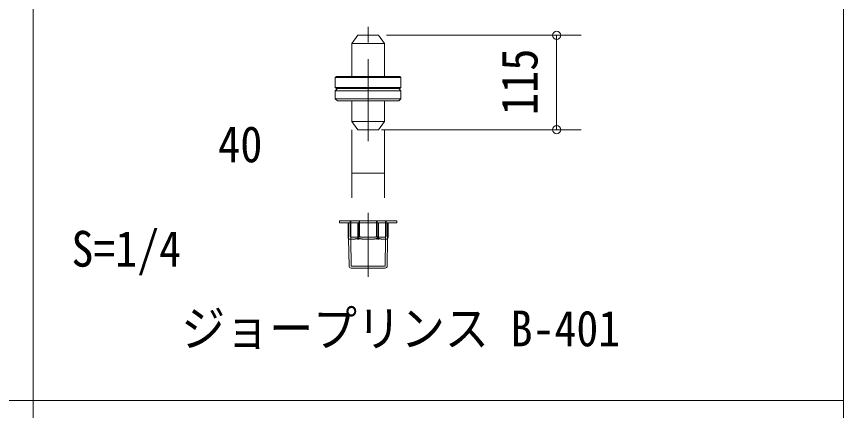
# Model space of a CAD drawing. Units: millimetres at full size, sheet at 1:20, with parts at other scales. Extents: x -4104 to 3696, y -3386 to 2063.
# Drawn here: x 2688 to 3696, y -924 to -444 of the extents above; entities that cross this region are included whole.
import ezdxf
from ezdxf.enums import TextEntityAlignment as Align

# ---------------------------------------------------------------- set-up
doc = ezdxf.new("R2010")
doc.units = ezdxf.units.MM
doc.header["$LTSCALE"] = 20
doc.header["$PDMODE"] = 32
doc.header["$PDSIZE"] = 10
doc.linetypes.add('CHAIN1', pattern=[8, 5, -1, 1, -1])
doc.linetypes.add('DASHED3', pattern=[4, 3, -1])
for name, color, linetype, lineweight in [('0-0', 7, 'Continuous', 9), ('0-1', 7, 'Continuous', 9), ('0-2', 6, 'Continuous', 9), ('0-5', 7, 'Continuous', 9), ('0-7', 134, 'DASHED3', 9), ('0-D', 7, 'Continuous', 9), ('0-E', 4, 'CHAIN1', 9)]:
    doc.layers.add(name, color=color, linetype=linetype, lineweight=lineweight)
doc.styles.add('ＭＳ ゴシック', font='')
doc.styles.get('ＭＳ ゴシック').set_extended_font_data('MS Gothic')

msp = doc.modelspace()

# ---------------------------------------------------------------- linework, layer by layer
at = {"layer": '0-0'}
for p in [(3345.95, -466.5), (3345.95, -581.5)]:
    msp.add_point(p, dxfattribs=at)
at = {"layer": '0-1', "color": 5}
msp.add_lwpolyline([(3695.67, 2063.48), (3695.67, -3386.39), (-4104.13, -3386.39), (-4104.13, 2063.48)], close=True, dxfattribs=at)
at = {"layer": '0-2'}
for p, q in [((3138.63, -466.5), (3375.95, -466.5)), ((3345.95, -581.5), (3345.95, -466.5)), ((3096.13, -581.5), (3096.13, -664.52)), ((3132.38, -581.5), (3375.95, -581.5)), ((3136.13, -581.5), (3136.13, -664.52)), ((3096.13, -634.52), (3136.13, -634.52))]:
    msp.add_line(p, q, dxfattribs=at)
at = {"layer": '0-5', "color": 1}
for p, q in [((3695.67, 1043.48), (3695.67, -2781.52)), ((2707.67, -2866.52), (2707.67, 958.48)), ((3695.67, -911.52), (731.67, -911.52))]:
    msp.add_line(p, q, dxfattribs=at)
at = {"layer": '0-7'}
for p, q in [((3092.4, -715.14), (3092.4, -695.14)), ((3094.22, -711.14), (3094.22, -692.64)), ((3094.89, -711.14), (3094.89, -692.64)), ((3103.63, -715.14), (3103.63, -695.14)), ((3105.22, -711.14), (3105.22, -692.64)), ((3105.8, -711.14), (3105.8, -692.64)), ((3126.47, -711.14), (3126.47, -692.64)), ((3127.05, -711.14), (3127.05, -692.64)), ((3128.63, -715.14), (3128.63, -695.14)), ((3137.38, -711.14), (3137.38, -692.64)), ((3138.05, -692.64), (3138.05, -711.14)), ((3139.87, -715.14), (3139.87, -695.14)), ((3094.88, -715.12), (3094.88, -711.66)), ((3095.35, -747.64), (3094.88, -715.12)), ((3100.16, -712.64), (3096.01, -712.64)), ((3120.28, -712.64), (3111.99, -712.64)), ((3136.26, -712.64), (3132.11, -712.64)), ((3137.38, -715.12), (3136.92, -747.64)), ((3095.35, -747.64), (3116.13, -747.64)), ((3116.13, -747.64), (3136.92, -747.64))]:
    msp.add_line(p, q, dxfattribs=at)
at = {"layer": '0-7', "color": 5}
for p, q in [((3092.37, -714.32), (3092.36, -713.48)), ((3137.38, -711.65), (3137.38, -715.12)), ((3139.91, -713.49), (3139.9, -714.32))]:
    msp.add_line(p, q, dxfattribs=at)
for points in [[(3092.36, -712.64), (3092.36, -712.65), (3092.36, -712.67), (3092.36, -712.69), (3092.36, -712.71), (3092.36, -712.73), (3092.36, -712.76), (3092.36, -712.79), (3092.36, -712.82), (3092.36, -712.86), (3092.36, -712.9), (3092.36, -712.94), (3092.36, -712.99), (3092.36, -713.04), (3092.36, -713.1), (3092.36, -713.15), (3092.36, -713.21), (3092.36, -713.27), (3092.36, -713.32), (3092.36, -713.38), (3092.36, -713.44), (3092.36, -713.5), (3092.36, -713.55), (3092.36, -713.61), (3092.37, -713.66), (3092.37, -713.72), (3092.37, -713.77), (3092.37, -713.83), (3092.38, -713.88), (3092.38, -713.93), (3092.39, -713.99), (3092.4, -714.04), (3092.41, -714.09), (3092.42, -714.14), (3092.43, -714.19), (3092.44, -714.23), (3092.46, -714.28), (3092.48, -714.33), (3092.5, -714.37), (3092.52, -714.41)], [(3092.36, -712.64), (3092.36, -712.81), (3092.36, -712.97), (3092.36, -713.14), (3092.37, -713.31), (3092.37, -713.47), (3092.37, -713.64), (3092.37, -713.81), (3092.38, -713.97), (3092.38, -714.14), (3092.38, -714.31), (3092.39, -714.47), (3092.39, -714.64), (3092.39, -714.81), (3092.39, -714.97), (3092.4, -715.14)], [(3092.52, -714.41), (3092.54, -714.45), (3092.56, -714.48), (3092.59, -714.5), (3092.61, -714.53), (3092.63, -714.55), (3092.66, -714.56), (3092.68, -714.58), (3092.69, -714.59), (3092.71, -714.6), (3092.73, -714.61), (3092.74, -714.63)], [(3139.51, -714.62), (3139.53, -714.6), (3139.55, -714.59), (3139.57, -714.58), (3139.59, -714.56), (3139.61, -714.55), (3139.64, -714.53), (3139.67, -714.51), (3139.69, -714.49), (3139.72, -714.46), (3139.75, -714.42), (3139.77, -714.38), (3139.79, -714.34), (3139.81, -714.29), (3139.83, -714.23), (3139.84, -714.18), (3139.86, -714.12), (3139.87, -714.06), (3139.88, -714), (3139.88, -713.94), (3139.89, -713.88), (3139.9, -713.82), (3139.9, -713.75), (3139.9, -713.69), (3139.91, -713.63), (3139.91, -713.57), (3139.91, -713.5), (3139.91, -713.43), (3139.91, -713.37), (3139.91, -713.31), (3139.91, -713.24), (3139.91, -713.19), (3139.91, -713.13), (3139.91, -713.08), (3139.91, -713.03), (3139.91, -712.98), (3139.91, -712.94), (3139.91, -712.89), (3139.91, -712.85), (3139.91, -712.81)], [(3139.87, -715.14), (3139.88, -714.97), (3139.88, -714.81), (3139.88, -714.64), (3139.88, -714.47), (3139.89, -714.31), (3139.89, -714.14), (3139.89, -713.97), (3139.89, -713.81), (3139.9, -713.64), (3139.9, -713.47), (3139.9, -713.31), (3139.91, -713.14), (3139.91, -712.97), (3139.91, -712.81), (3139.91, -712.64)], [(3139.91, -712.81), (3139.91, -712.78), (3139.91, -712.75), (3139.91, -712.73), (3139.91, -712.71), (3139.91, -712.69), (3139.91, -712.68), (3139.91, -712.66), (3139.91, -712.66), (3139.91, -712.65), (3139.91, -712.64), (3139.91, -712.64)]]:
    msp.add_lwpolyline(points, dxfattribs=at)
at = {"layer": '0-7'}
for points in [[(3094.88, -711.68), (3094.88, -711.65), (3094.88, -711.61), (3094.88, -711.58), (3094.89, -711.54), (3094.89, -711.5), (3094.89, -711.46), (3094.89, -711.43), (3094.89, -711.39), (3094.89, -711.36), (3094.89, -711.33), (3094.89, -711.3), (3094.89, -711.27), (3094.89, -711.24), (3094.89, -711.2), (3094.89, -711.17), (3094.89, -711.14)], [(3096.01, -712.64), (3095.93, -712.64), (3095.85, -712.64), (3095.77, -712.64), (3095.69, -712.64), (3095.62, -712.64), (3095.55, -712.63), (3095.48, -712.63), (3095.42, -712.62), (3095.36, -712.61), (3095.3, -712.59), (3095.24, -712.57), (3095.19, -712.54), (3095.14, -712.51), (3095.09, -712.47), (3095.05, -712.44), (3095.02, -712.42), (3095, -712.39), (3094.98, -712.37), (3094.97, -712.34), (3094.95, -712.31), (3094.94, -712.27), (3094.93, -712.23), (3094.92, -712.19), (3094.91, -712.15), (3094.91, -712.11), (3094.9, -712.07), (3094.9, -712.05), (3094.89, -712.02), (3094.89, -711.99), (3094.89, -711.96), (3094.89, -711.93), (3094.89, -711.89), (3094.89, -711.85), (3094.89, -711.81), (3094.89, -711.78), (3094.88, -711.75), (3094.88, -711.73), (3094.88, -711.7), (3094.88, -711.68)], [(3103.47, -712.42), (3103.29, -712.44), (3103.07, -712.47), (3102.82, -712.51), (3102.56, -712.54), (3102.3, -712.57), (3102.04, -712.59), (3101.81, -712.61), (3101.59, -712.62), (3101.39, -712.63), (3101.2, -712.63), (3101.02, -712.64), (3100.85, -712.64), (3100.67, -712.64), (3100.5, -712.64), (3100.33, -712.64), (3100.16, -712.64)], [(3105.8, -711.14), (3105.8, -711.17), (3105.8, -711.2), (3105.8, -711.24), (3105.79, -711.27), (3105.79, -711.3), (3105.78, -711.33), (3105.76, -711.36), (3105.74, -711.4), (3105.72, -711.43), (3105.69, -711.46), (3105.66, -711.5), (3105.63, -711.54), (3105.59, -711.58), (3105.55, -711.62), (3105.52, -711.65), (3105.49, -711.68), (3105.46, -711.71), (3105.43, -711.73), (3105.39, -711.76), (3105.34, -711.78), (3105.29, -711.82), (3105.23, -711.85), (3105.16, -711.89), (3105.1, -711.93), (3105.03, -711.96), (3104.97, -711.99), (3104.91, -712.02), (3104.84, -712.05), (3104.76, -712.08), (3104.66, -712.11), (3104.55, -712.15), (3104.42, -712.19), (3104.28, -712.23), (3104.14, -712.27), (3104.01, -712.31), (3103.88, -712.34), (3103.76, -712.37), (3103.62, -712.39), (3103.47, -712.42)], [(3103.63, -715.14), (3103.64, -714.97), (3103.65, -714.81), (3103.65, -714.64), (3103.66, -714.47), (3103.67, -714.31), (3103.68, -714.14), (3103.68, -713.97), (3103.69, -713.81), (3103.7, -713.64), (3103.7, -713.47), (3103.71, -713.31), (3103.72, -713.14), (3103.72, -712.97), (3103.73, -712.81), (3103.74, -712.64)], [(3103.97, -713.24), (3103.94, -713.21), (3103.92, -713.18), (3103.9, -713.15), (3103.87, -713.11), (3103.85, -713.07), (3103.83, -713.03), (3103.81, -712.98), (3103.79, -712.94), (3103.77, -712.91), (3103.76, -712.87), (3103.75, -712.84), (3103.74, -712.81), (3103.74, -712.78), (3103.74, -712.75), (3103.73, -712.73), (3103.73, -712.7), (3103.74, -712.67), (3103.74, -712.64)], [(3110.9, -714.91), (3110.62, -714.89), (3110.3, -714.87), (3109.95, -714.85), (3109.58, -714.82), (3109.2, -714.78), (3108.83, -714.75), (3108.48, -714.71), (3108.18, -714.68), (3107.91, -714.65), (3107.65, -714.62), (3107.41, -714.58), (3107.15, -714.53), (3106.89, -714.48), (3106.61, -714.41), (3106.34, -714.35), (3106.09, -714.29), (3105.87, -714.23), (3105.69, -714.18), (3105.53, -714.13), (3105.4, -714.09), (3105.28, -714.05), (3105.17, -714), (3105.05, -713.95), (3104.92, -713.89), (3104.8, -713.83), (3104.69, -713.77), (3104.59, -713.72), (3104.5, -713.68), (3104.43, -713.64), (3104.38, -713.6), (3104.32, -713.56), (3104.27, -713.53), (3104.22, -713.48), (3104.17, -713.44), (3104.12, -713.39), (3104.07, -713.34), (3104.03, -713.3), (3103.99, -713.27), (3103.97, -713.24)], [(3105.22, -711.14), (3105.22, -711.17), (3105.22, -711.2), (3105.22, -711.24), (3105.23, -711.27), (3105.23, -711.3), (3105.25, -711.33), (3105.26, -711.36), (3105.28, -711.4), (3105.3, -711.43), (3105.33, -711.46), (3105.36, -711.5), (3105.39, -711.54), (3105.43, -711.58), (3105.46, -711.62), (3105.5, -711.65), (3105.53, -711.68), (3105.56, -711.71), (3105.59, -711.73), (3105.63, -711.76), (3105.68, -711.78), (3105.73, -711.82), (3105.79, -711.85), (3105.86, -711.89), (3105.93, -711.93), (3105.99, -711.96), (3106.06, -711.99), (3106.12, -712.02), (3106.19, -712.05), (3106.28, -712.08), (3106.38, -712.11), (3106.5, -712.15), (3106.64, -712.19), (3106.78, -712.23), (3106.93, -712.27), (3107.08, -712.31), (3107.22, -712.34), (3107.36, -712.37), (3107.51, -712.39), (3107.69, -712.42)], [(3107.69, -712.42), (3107.9, -712.44), (3108.16, -712.47), (3108.45, -712.51), (3108.76, -712.54), (3109.08, -712.57), (3109.39, -712.59), (3109.68, -712.61), (3109.96, -712.62), (3110.22, -712.63), (3110.48, -712.63), (3110.73, -712.64), (3110.98, -712.64), (3111.23, -712.64), (3111.48, -712.64), (3111.74, -712.64), (3111.99, -712.64)], [(3126.57, -714.18), (3126.39, -714.23), (3126.17, -714.29), (3125.92, -714.35), (3125.65, -714.41), (3125.38, -714.48), (3125.11, -714.53), (3124.86, -714.58), (3124.6, -714.62), (3124.32, -714.66), (3123.99, -714.69), (3123.6, -714.73), (3123.12, -714.78), (3122.58, -714.82), (3122.01, -714.87), (3121.43, -714.91), (3120.86, -714.95), (3120.33, -714.98), (3119.82, -714.99), (3119.31, -715.01), (3118.79, -715.01), (3118.25, -715.02), (3117.66, -715.02), (3117.05, -715.02), (3116.45, -715.02), (3115.89, -715.02), (3115.39, -715.02), (3114.97, -715.02), (3114.62, -715.02), (3114.3, -715.01), (3114, -715.01), (3113.68, -715), (3113.32, -714.99), (3112.93, -714.98), (3112.54, -714.97), (3112.15, -714.96), (3111.79, -714.95), (3111.47, -714.94), (3111.18, -714.93), (3110.9, -714.91)], [(3120.28, -712.64), (3120.53, -712.64), (3120.78, -712.64), (3121.04, -712.64), (3121.29, -712.64), (3121.54, -712.64), (3121.79, -712.63), (3122.05, -712.63), (3122.31, -712.62), (3122.59, -712.61), (3122.88, -712.59), (3123.19, -712.57), (3123.51, -712.54), (3123.82, -712.51), (3124.11, -712.47), (3124.37, -712.44), (3124.59, -712.42), (3124.76, -712.39), (3124.92, -712.37), (3125.06, -712.34), (3125.19, -712.31), (3125.34, -712.27), (3125.49, -712.23), (3125.64, -712.19), (3125.77, -712.15), (3125.9, -712.11), (3126, -712.07), (3126.08, -712.05), (3126.15, -712.02), (3126.22, -711.99), (3126.28, -711.96), (3126.35, -711.93), (3126.42, -711.89), (3126.48, -711.85), (3126.54, -711.81), (3126.6, -711.78), (3126.64, -711.75), (3126.68, -711.73), (3126.71, -711.7), (3126.74, -711.68)], [(3126.78, -711.68), (3126.74, -711.65), (3126.71, -711.61), (3126.68, -711.58), (3126.64, -711.54), (3126.6, -711.5), (3126.57, -711.46), (3126.55, -711.43), (3126.52, -711.39), (3126.51, -711.36), (3126.49, -711.33), (3126.48, -711.3), (3126.48, -711.27), (3126.47, -711.24), (3126.47, -711.2), (3126.47, -711.17), (3126.47, -711.14)], [(3128.53, -712.64), (3128.53, -712.67), (3128.53, -712.7), (3128.53, -712.73), (3128.53, -712.76), (3128.53, -712.78), (3128.53, -712.81), (3128.52, -712.84), (3128.51, -712.88), (3128.5, -712.91), (3128.48, -712.95), (3128.46, -712.99), (3128.44, -713.03), (3128.42, -713.07), (3128.39, -713.11), (3128.37, -713.15), (3128.35, -713.18), (3128.32, -713.21), (3128.3, -713.24), (3128.27, -713.27), (3128.24, -713.31), (3128.19, -713.35), (3128.15, -713.39), (3128.09, -713.44), (3128.04, -713.49), (3127.99, -713.53), (3127.94, -713.57), (3127.88, -713.61), (3127.83, -713.64), (3127.76, -713.68), (3127.67, -713.73), (3127.57, -713.78), (3127.46, -713.84), (3127.34, -713.89), (3127.21, -713.95), (3127.09, -714.01), (3126.97, -714.05), (3126.85, -714.1), (3126.72, -714.14), (3126.57, -714.18)], [(3126.74, -711.68), (3126.77, -711.65), (3126.81, -711.61), (3126.84, -711.58), (3126.88, -711.54), (3126.91, -711.5), (3126.94, -711.46), (3126.97, -711.43), (3126.99, -711.39), (3127.01, -711.36), (3127.02, -711.33), (3127.03, -711.3), (3127.04, -711.27), (3127.05, -711.24), (3127.05, -711.2), (3127.05, -711.17), (3127.05, -711.14)], [(3132.11, -712.64), (3131.94, -712.64), (3131.77, -712.64), (3131.6, -712.64), (3131.42, -712.64), (3131.25, -712.64), (3131.06, -712.63), (3130.88, -712.63), (3130.68, -712.62), (3130.46, -712.61), (3130.23, -712.59), (3129.97, -712.57), (3129.71, -712.54), (3129.45, -712.51), (3129.2, -712.47), (3128.98, -712.44), (3128.8, -712.42), (3128.64, -712.39), (3128.51, -712.37), (3128.38, -712.34), (3128.25, -712.31), (3128.12, -712.27), (3127.98, -712.23), (3127.84, -712.19), (3127.71, -712.15), (3127.6, -712.11), (3127.51, -712.07), (3127.43, -712.05), (3127.36, -712.02), (3127.29, -711.99), (3127.23, -711.96), (3127.17, -711.93), (3127.1, -711.89), (3127.04, -711.85), (3126.97, -711.81), (3126.92, -711.78), (3126.88, -711.75), (3126.84, -711.73), (3126.81, -711.7), (3126.78, -711.68)], [(3128.53, -712.64), (3128.54, -712.81), (3128.55, -712.97), (3128.55, -713.14), (3128.56, -713.31), (3128.57, -713.47), (3128.57, -713.64), (3128.58, -713.81), (3128.59, -713.97), (3128.59, -714.14), (3128.6, -714.31), (3128.61, -714.47), (3128.61, -714.64), (3128.62, -714.81), (3128.63, -714.97), (3128.63, -715.14)], [(3137.25, -712.42), (3137.22, -712.44), (3137.18, -712.47), (3137.13, -712.51), (3137.08, -712.54), (3137.03, -712.57), (3136.97, -712.59), (3136.91, -712.61), (3136.85, -712.62), (3136.79, -712.63), (3136.72, -712.63), (3136.65, -712.64), (3136.58, -712.64), (3136.5, -712.64), (3136.42, -712.64), (3136.34, -712.64), (3136.26, -712.64)], [(3137.38, -711.14), (3137.38, -711.17), (3137.38, -711.2), (3137.38, -711.24), (3137.38, -711.27), (3137.38, -711.3), (3137.38, -711.33), (3137.38, -711.36), (3137.38, -711.4), (3137.38, -711.43), (3137.38, -711.46), (3137.38, -711.5), (3137.38, -711.54), (3137.38, -711.58), (3137.38, -711.62), (3137.38, -711.65), (3137.38, -711.68), (3137.38, -711.71), (3137.38, -711.73), (3137.38, -711.76), (3137.38, -711.78), (3137.38, -711.82), (3137.38, -711.85), (3137.38, -711.89), (3137.38, -711.93), (3137.38, -711.96), (3137.38, -711.99), (3137.37, -712.02), (3137.37, -712.05), (3137.37, -712.08), (3137.36, -712.11), (3137.35, -712.15), (3137.35, -712.19), (3137.34, -712.23), (3137.33, -712.27), (3137.31, -712.31), (3137.3, -712.34), (3137.29, -712.37), (3137.27, -712.39), (3137.25, -712.42)]]:
    msp.add_lwpolyline(points, dxfattribs=at)
for centre, start, end in [((3095.72, -711.14), 180, 252.80623), ((3136.55, -711.14), 286.86244, 0)]:
    msp.add_arc(centre, 1.5, start, end, dxfattribs=at)
at = {"layer": '0-D'}
for p, q in [((3103.63, -466.5), (3096.13, -476.5)), ((3103.63, -466.5), (3116.13, -466.5)), ((3116.13, -466.5), (3128.63, -466.5)), ((3136.13, -476.5), (3128.63, -466.5)), ((3116.13, -476.5), (3096.13, -476.5)), ((3096.13, -476.5), (3096.13, -516.5)), ((3136.13, -476.5), (3116.13, -476.5)), ((3136.13, -516.5), (3136.13, -476.5)), ((3077.63, -516.5), (3076.13, -518)), ((3116.13, -518), (3076.13, -518)), ((3077.63, -516.5), (3116.13, -516.5)), ((3116.13, -516.5), (3154.63, -516.5)), ((3156.13, -518), (3116.13, -518)), ((3156.13, -518), (3154.63, -516.5)), ((3156.13, -530), (3156.13, -518)), ((3076.13, -530), (3156.13, -530)), ((3078.63, -531.5), (3076.13, -534)), ((3116.13, -534), (3076.13, -534)), ((3076.13, -534), (3076.13, -544)), ((3154.63, -531.5), (3077.63, -531.5)), ((3078.63, -531.5), (3116.13, -531.5)), ((3116.13, -531.5), (3153.63, -531.5)), ((3156.13, -534), (3116.13, -534)), ((3156.13, -534), (3153.63, -531.5)), ((3154.63, -531.5), (3156.13, -530)), ((3076.13, -544), (3116.13, -544)), ((3076.13, -544), (3078.63, -546.5)), ((3116.13, -544), (3156.13, -544)), ((3116.13, -546.5), (3078.63, -546.5)), ((3153.63, -546.5), (3116.13, -546.5)), ((3136.13, -571.5), (3136.13, -546.5)), ((3103.63, -581.5), (3096.13, -571.5)), ((3136.13, -571.5), (3128.63, -581.5)), ((3103.63, -581.5), (3116.13, -581.5)), ((3116.13, -581.5), (3128.63, -581.5)), ((3081.13, -692.64), (3116.13, -692.64)), ((3081.13, -695.14), (3081.13, -692.64)), ((3081.13, -695.14), (3116.13, -695.14)), ((3091.72, -712.64), (3091.72, -695.14)), ((3104.9, -715.14), (3104.9, -695.14)), ((3116.13, -692.64), (3151.13, -692.64)), ((3116.13, -695.14), (3151.13, -695.14)), ((3127.37, -715.14), (3127.37, -695.14)), ((3140.55, -695.14), (3140.55, -712.64)), ((3151.13, -692.64), (3151.13, -695.14)), ((3092.85, -747.67), (3092.37, -714.32)), ((3139.9, -714.32), (3139.42, -747.67)), ((3095.35, -750.14), (3116.13, -750.14)), ((3116.13, -750.14), (3136.92, -750.14))]:
    msp.add_line(p, q, dxfattribs=at)
for points in [[(3076.13, -518), (3076.13, -530), (3077.63, -531.5)], [(3153.63, -546.5), (3156.13, -544), (3156.13, -534)], [(3136.13, -571.5), (3116.13, -571.5), (3096.13, -571.5), (3096.13, -546.5)], [(3092.74, -714.63), (3092.75, -714.63), (3092.76, -714.64), (3092.76, -714.65), (3092.77, -714.66), (3092.79, -714.67), (3092.8, -714.69), (3092.83, -714.71), (3092.85, -714.73), (3092.89, -714.75), (3092.93, -714.78), (3092.99, -714.8), (3093.05, -714.82), (3093.13, -714.84), (3093.21, -714.86), (3093.3, -714.88), (3093.4, -714.9), (3093.51, -714.91), (3093.63, -714.93), (3093.75, -714.95), (3093.89, -714.96), (3094.03, -714.98), (3094.17, -714.99), (3094.33, -715), (3094.49, -715), (3094.66, -715.01), (3094.84, -715.01), (3095.03, -715.02), (3095.23, -715.02), (3095.45, -715.02), (3095.67, -715.02), (3095.9, -715.02), (3096.15, -715.02), (3096.4, -715.01), (3096.67, -715.01), (3096.95, -715), (3097.24, -714.99), (3097.54, -714.98), (3097.84, -714.96), (3098.16, -714.94)], [(3098.16, -714.94), (3098.49, -714.92), (3098.82, -714.89), (3099.16, -714.87), (3099.49, -714.83), (3099.83, -714.8), (3100.15, -714.76), (3100.48, -714.71), (3100.79, -714.67), (3101.09, -714.61), (3101.38, -714.56), (3101.66, -714.5), (3101.92, -714.44), (3102.17, -714.38), (3102.4, -714.32), (3102.62, -714.25), (3102.82, -714.19), (3103.01, -714.12), (3103.18, -714.06), (3103.34, -714), (3103.48, -713.94), (3103.62, -713.88), (3103.74, -713.82), (3103.86, -713.75), (3103.97, -713.69), (3104.07, -713.63), (3104.16, -713.57), (3104.25, -713.5), (3104.33, -713.43), (3104.4, -713.37), (3104.46, -713.31), (3104.52, -713.24), (3104.56, -713.19), (3104.61, -713.13), (3104.64, -713.08), (3104.67, -713.03), (3104.69, -712.98), (3104.71, -712.94), (3104.72, -712.89), (3104.74, -712.85)], [(3104.74, -712.85), (3104.74, -712.81), (3104.75, -712.78), (3104.75, -712.75), (3104.75, -712.73), (3104.76, -712.71), (3104.76, -712.69), (3104.76, -712.68), (3104.75, -712.66), (3104.75, -712.66), (3104.75, -712.65), (3104.75, -712.64), (3104.75, -712.64)], [(3104.9, -715.14), (3104.89, -714.97), (3104.88, -714.81), (3104.87, -714.64), (3104.86, -714.47), (3104.85, -714.31), (3104.84, -714.14), (3104.83, -713.97), (3104.82, -713.81), (3104.81, -713.64), (3104.8, -713.47), (3104.79, -713.31), (3104.78, -713.14), (3104.77, -712.97), (3104.76, -712.81), (3104.75, -712.64)], [(3127.51, -712.64), (3127.51, -712.81), (3127.5, -712.97), (3127.49, -713.14), (3127.48, -713.31), (3127.47, -713.47), (3127.46, -713.64), (3127.45, -713.81), (3127.44, -713.97), (3127.43, -714.14), (3127.42, -714.31), (3127.41, -714.47), (3127.4, -714.64), (3127.39, -714.81), (3127.38, -714.97), (3127.37, -715.14)], [(3127.51, -712.64), (3127.52, -712.65), (3127.52, -712.67), (3127.52, -712.69), (3127.52, -712.71), (3127.52, -712.73), (3127.52, -712.76), (3127.52, -712.79), (3127.53, -712.82), (3127.54, -712.86), (3127.55, -712.9), (3127.56, -712.94), (3127.59, -712.99), (3127.61, -713.04), (3127.64, -713.1), (3127.68, -713.15), (3127.72, -713.21), (3127.77, -713.27), (3127.82, -713.32), (3127.88, -713.38), (3127.95, -713.44), (3128.01, -713.5), (3128.09, -713.55), (3128.17, -713.61), (3128.26, -713.66), (3128.35, -713.72), (3128.45, -713.77), (3128.55, -713.83), (3128.66, -713.88), (3128.78, -713.93), (3128.9, -713.99), (3129.02, -714.04), (3129.15, -714.09), (3129.29, -714.14), (3129.44, -714.19), (3129.6, -714.24), (3129.78, -714.29), (3129.96, -714.34), (3130.16, -714.4), (3130.37, -714.45)], [(3130.37, -714.45), (3130.6, -714.5), (3130.82, -714.55), (3131.06, -714.59), (3131.31, -714.64), (3131.56, -714.68), (3131.82, -714.72), (3132.09, -714.75), (3132.36, -714.79), (3132.63, -714.82), (3132.9, -714.85), (3133.17, -714.87), (3133.44, -714.89), (3133.7, -714.91), (3133.96, -714.93), (3134.21, -714.95), (3134.46, -714.96), (3134.71, -714.97), (3134.95, -714.99), (3135.19, -715), (3135.43, -715), (3135.66, -715.01), (3135.89, -715.01), (3136.13, -715.02), (3136.36, -715.02), (3136.58, -715.02), (3136.81, -715.02), (3137.03, -715.02), (3137.24, -715.02), (3137.45, -715.01), (3137.66, -715.01), (3137.86, -715), (3138.04, -714.99), (3138.23, -714.97), (3138.4, -714.96), (3138.56, -714.94), (3138.7, -714.92), (3138.84, -714.91), (3138.96, -714.89), (3139.07, -714.87)], [(3139.07, -714.87), (3139.16, -714.84), (3139.24, -714.82), (3139.3, -714.79), (3139.35, -714.76), (3139.39, -714.73), (3139.42, -714.71), (3139.45, -714.68), (3139.47, -714.66), (3139.48, -714.65), (3139.49, -714.64), (3139.5, -714.62), (3139.51, -714.62)]]:
    msp.add_lwpolyline(points, dxfattribs=at)
for centre, start, end in [((3094.22, -712.64), 180, 233.34492), ((3138.05, -712.64), 306.51457, 0), ((3095.35, -747.64), 180.81845, 270), ((3136.92, -747.64), 270, 359.18155)]:
    msp.add_arc(centre, 2.5, start, end, dxfattribs=at)
at = {"layer": '0-E'}
for p, q in [((3116.13, -595.38), (3116.13, -455.98)), ((3116.13, -554), (3116.13, -524)), ((3116.13, -682.64), (3116.13, -760.85))]:
    msp.add_line(p, q, dxfattribs=at)

# ---------------------------------------------------------------- texts
at = {"layer": '0-2', "color": 7, "style": 'ＭＳ ゴシック', "width": 0.9}
msp.add_text('115', height=44.21, rotation=90, dxfattribs=at).set_placement((3335.95, -563.86), align=Align.BOTTOM_LEFT)
msp.add_text('40', height=44.21, dxfattribs=at).set_placement((2933.16, -634.52), align=Align.BOTTOM_LEFT)
at = {"layer": '0-5', "style": 'ＭＳ ゴシック', "width": 0.9}
for s, p in [('S=1/4', (2754.52, -761.54)), ('ジョープリンス B-401', (2888.41, -858.58))]:
    msp.add_text(s, height=43.62, dxfattribs=at).set_placement(p, align=Align.BOTTOM_LEFT)

doc.saveas('drawing.dxf')
